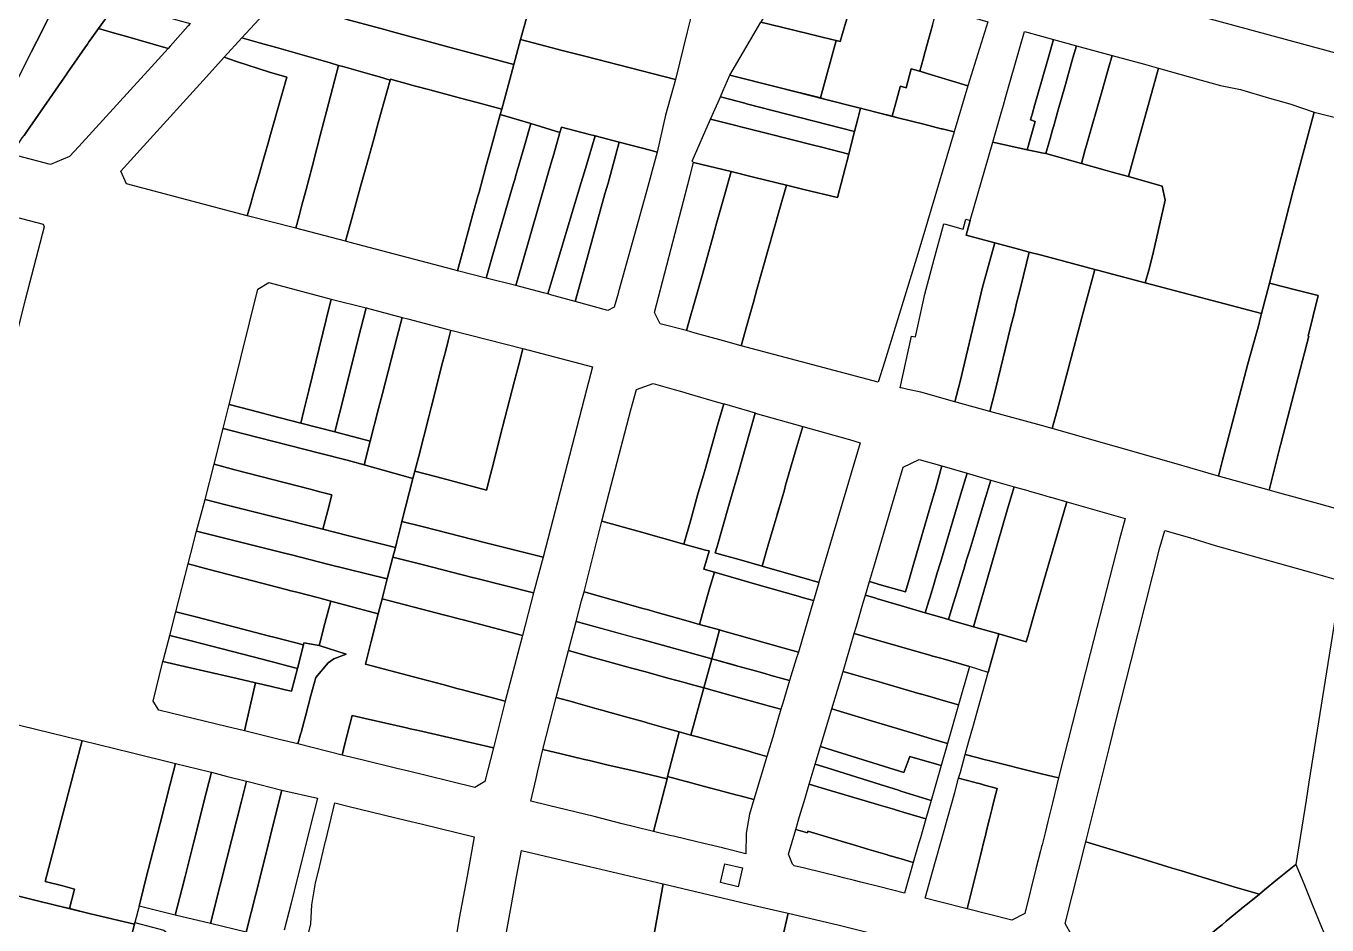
# Model space of a CAD drawing. Header units: metres. Extents: x 3 to 1005126, y 39 to 4383651.
# Drawn here: x 478738.1 to 478953.3, y 4372474.5 to 4372623.2 of the extents above; entities that cross this region are included whole.
import ezdxf

# ---------------------------------------------------------------- set-up
doc = ezdxf.new("R2010")
doc.units = ezdxf.units.M
doc.header["$MEASUREMENT"] = 0
doc.layers.add('TM_Llucmajor', color=7, linetype='Continuous')

msp = doc.modelspace()

# ---------------------------------------------------------------- linework, layer by layer
at = {"layer": 'TM_Llucmajor', "linetype": 'Continuous', "flags": 128}
for points in [[(478822.18, 4372629.14), (478822.47, 4372630.18), (478823, 4372632.14), (478823.85, 4372635.25), (478824.08, 4372636.05), (478832.75, 4372633.68), (478837.41, 4372632.41), (478839.83, 4372631.7), (478849.15, 4372628.96), (478848.52, 4372626.39), (478847.51, 4372622.23), (478845.59, 4372614.33), (478836.15, 4372616.77), (478832.74, 4372617.64), (478830.35, 4372618.26), (478829.01, 4372618.6), (478826.83, 4372619.16), (478824.13, 4372619.86), (478819.94, 4372620.94), (478821.02, 4372624.89), (478821.51, 4372626.68), (478822.18, 4372629.14)], [(478780.97, 4372627.01), (478779.51, 4372627.4), (478780.39, 4372628.36), (478785.13, 4372633.65), (478788.4, 4372632.85), (478793.81, 4372631.53), (478800.38, 4372629.93), (478803.13, 4372629.26), (478810.6, 4372627.43), (478814.51, 4372626.48), (478817.06, 4372625.86), (478821.02, 4372624.89), (478819.94, 4372620.94), (478818.83, 4372616.82), (478811.2, 4372618.87), (478807.9, 4372619.76), (478798.59, 4372622.27), (478797.4, 4372622.59), (478791.04, 4372624.3), (478786.66, 4372625.48), (478782.61, 4372626.57), (478780.97, 4372627.01)], [(478864.94, 4372622.53), (478859.7, 4372623.82), (478859.78, 4372623.94), (478864.17, 4372631.31), (478865.09, 4372632.86), (478866.83, 4372632.38), (478875.4, 4372630.03), (478875.58, 4372629.98), (478873.49, 4372622.89), (478872.81, 4372620.61), (478869.83, 4372621.34), (478868.29, 4372621.71), (478864.94, 4372622.53)], [(478754.18, 4372621.61), (478753.12, 4372621.91), (478750.08, 4372622.78), (478753.15, 4372626.98), (478753.41, 4372626.91), (478758.31, 4372625.54), (478761.15, 4372624.75), (478763.24, 4372624.16), (478765.28, 4372623.58), (478764.96, 4372623.21), (478761.98, 4372619.86), (478761.65, 4372619.48), (478754.18, 4372621.61)], [(478888.91, 4372626.28), (478897.24, 4372623.87), (478893.92, 4372613.3), (478891.93, 4372613.89), (478887.91, 4372615.09), (478885.97, 4372615.69), (478886.53, 4372617.71), (478886.88, 4372618.97), (478887.54, 4372621.35), (478888.09, 4372623.33), (478888.91, 4372626.28)], [(478869.53, 4372611.28), (478862.66, 4372613.02), (478854.58, 4372615.07), (478859.7, 4372623.82), (478864.94, 4372622.53), (478868.29, 4372621.71), (478869.83, 4372621.34), (478872.14, 4372620.78), (478869.53, 4372611.28)], [(478745.29, 4372601.58), (478742.15, 4372600.27), (478735.63, 4372601.96), (478737.2, 4372604.22), (478737.5, 4372604.66), (478737.79, 4372605.07), (478738.24, 4372605.72), (478744.86, 4372615.25), (478744.94, 4372615.37), (478747.85, 4372619.57), (478748.26, 4372620.16), (478748.52, 4372620.55), (478748.71, 4372620.82), (478750.08, 4372622.78), (478753.12, 4372621.91), (478754.18, 4372621.61), (478761.65, 4372619.48), (478758.86, 4372616.43), (478755.32, 4372612.56), (478746.84, 4372603.28), (478745.29, 4372601.58)], [(478903.77, 4372602.7), (478898.06, 4372603.95), (478899.5, 4372608.97), (478899.83, 4372610.11), (478900.24, 4372611.52), (478902.5, 4372619.41), (478903.33, 4372622.28), (478906.13, 4372621.51), (478908.12, 4372620.97), (478907.28, 4372618.03), (478906.13, 4372614.02), (478905.03, 4372610.19), (478904.63, 4372608.78), (478904.3, 4372607.64), (478905.06, 4372607.41), (478903.77, 4372602.7)], [(478772.94, 4372617.33), (478770.9, 4372618.01), (478773.83, 4372621.25), (478776.9, 4372620.37), (478779.56, 4372619.62), (478788.42, 4372617.1), (478789.83, 4372616.68), (478787.83, 4372609.03), (478786.84, 4372605.29), (478786.28, 4372603.15), (478785.43, 4372599.89), (478784.45, 4372596.16), (478783.77, 4372593.57), (478783.31, 4372591.76), (478782.77, 4372589.72), (478774.71, 4372591.8), (478775.31, 4372593.85), (478775.81, 4372595.65), (478776.56, 4372598.23), (478777.4, 4372601.18), (478777.61, 4372601.93), (478778.21, 4372604.05), (478778.55, 4372605.23), (478780.49, 4372612.03), (478781.26, 4372614.71), (478778.38, 4372615.53), (478772.94, 4372617.33)], [(478821.63, 4372607.05), (478816.55, 4372608.52), (478816.81, 4372609.43), (478818.36, 4372615.14), (478818.83, 4372616.82), (478819.94, 4372620.94), (478824.13, 4372619.86), (478826.83, 4372619.16), (478829.01, 4372618.6), (478830.35, 4372618.26), (478832.74, 4372617.64), (478836.15, 4372616.77), (478845.59, 4372614.33), (478843.93, 4372608.41), (478842.54, 4372602.34), (478841.58, 4372602.61), (478836.27, 4372603.96), (478832.27, 4372604.99), (478831.34, 4372605.23), (478826.69, 4372606.43), (478826.44, 4372605.55), (478821.63, 4372607.05)], [(478905.42, 4372602.36), (478903.77, 4372602.7), (478905.06, 4372607.41), (478904.3, 4372607.64), (478904.63, 4372608.78), (478905.03, 4372610.19), (478906.13, 4372614.02), (478907.28, 4372618.03), (478908.12, 4372620.97), (478911.89, 4372619.93), (478911.32, 4372617.91), (478911.05, 4372616.95), (478910.07, 4372613.49), (478908.78, 4372608.95), (478908.14, 4372606.69), (478907.9, 4372605.84), (478907.82, 4372605.57), (478907.43, 4372604.19), (478906.83, 4372602.08), (478906.13, 4372602.22), (478905.42, 4372602.36)], [(478912.71, 4372600.44), (478906.83, 4372602.08), (478907.43, 4372604.19), (478907.82, 4372605.57), (478907.9, 4372605.84), (478908.14, 4372606.69), (478908.78, 4372608.95), (478910.07, 4372613.49), (478911.05, 4372616.95), (478911.32, 4372617.91), (478911.89, 4372619.93), (478917.79, 4372618.32), (478917.2, 4372616.23), (478916.98, 4372615.46), (478916.07, 4372612.28), (478915.7, 4372610.98), (478914.01, 4372605), (478913.69, 4372603.88), (478913.3, 4372602.51), (478912.71, 4372600.44)], [(478774.71, 4372591.8), (478754.72, 4372597.05), (478753.81, 4372599.18), (478757.55, 4372603.3), (478767.97, 4372614.78), (478770.9, 4372618.01), (478772.94, 4372617.33), (478778.38, 4372615.53), (478781.26, 4372614.71), (478780.49, 4372612.03), (478778.55, 4372605.23), (478778.21, 4372604.05), (478777.61, 4372601.93), (478777.4, 4372601.18), (478776.56, 4372598.23), (478775.81, 4372595.65), (478775.31, 4372593.85), (478774.71, 4372591.8)], [(478916.64, 4372599.34), (478912.71, 4372600.44), (478913.3, 4372602.51), (478913.69, 4372603.88), (478914.01, 4372605), (478915.7, 4372610.98), (478916.07, 4372612.28), (478916.98, 4372615.46), (478917.2, 4372616.23), (478917.79, 4372618.32), (478923.16, 4372616.85), (478925.48, 4372616.21), (478924.59, 4372613.01), (478921.62, 4372602.29), (478920.5, 4372598.27), (478917.81, 4372599.01), (478916.64, 4372599.34)], [(478790.96, 4372587.6), (478782.77, 4372589.72), (478783.31, 4372591.76), (478783.77, 4372593.57), (478784.45, 4372596.16), (478785.43, 4372599.89), (478786.28, 4372603.15), (478786.84, 4372605.29), (478787.83, 4372609.03), (478789.83, 4372616.68), (478790.76, 4372616.41), (478795.38, 4372615.1), (478796.58, 4372614.76), (478798.36, 4372614.25), (478796.4, 4372607.16), (478795.65, 4372604.45), (478795.26, 4372603.09), (478794.43, 4372600.1), (478793.58, 4372597.03), (478792, 4372591.34), (478790.96, 4372587.6)], [(478883.71, 4372612.96), (478884.56, 4372616.1), (478885.76, 4372615.75), (478887.91, 4372615.09), (478891.93, 4372613.89), (478893.92, 4372613.3), (478891.65, 4372605.66), (478889.69, 4372606.16), (478889.54, 4372606.19), (478886.63, 4372606.93), (478882.37, 4372608.01), (478881.4, 4372608.26), (478882.19, 4372611.11), (478882.74, 4372613.1), (478882.77, 4372613.21), (478883.71, 4372612.96)], [(478942.53, 4372575.63), (478923.27, 4372580.71), (478923.85, 4372582.82), (478924.54, 4372585.4), (478926.55, 4372594.35), (478926.1, 4372596.7), (478920.5, 4372598.27), (478921.62, 4372602.29), (478924.59, 4372613.01), (478925.48, 4372616.21), (478932.51, 4372614.24), (478935.74, 4372613.33), (478939.05, 4372612.66), (478943.81, 4372611.25), (478947.21, 4372610.31), (478951.24, 4372608.94), (478947.76, 4372596), (478943.86, 4372580.62), (478942.53, 4372575.63)], [(478791.74, 4372587.39), (478790.96, 4372587.6), (478792, 4372591.34), (478793.58, 4372597.03), (478794.43, 4372600.1), (478795.26, 4372603.09), (478795.65, 4372604.45), (478796.4, 4372607.16), (478798.36, 4372614.25), (478798.4, 4372614.39), (478802.54, 4372613.26), (478804.93, 4372612.62), (478810, 4372611.25), (478812.75, 4372610.51), (478816.81, 4372609.43), (478816.55, 4372608.52), (478814.84, 4372602.25), (478814.15, 4372599.72), (478814.08, 4372599.43), (478813.69, 4372598.03), (478813.06, 4372595.72), (478812.88, 4372595.05), (478812.06, 4372592.07), (478810.5, 4372586.32), (478809.51, 4372582.71), (478808.74, 4372582.91), (478791.74, 4372587.39)], [(478857.33, 4372610.33), (478857.04, 4372610.41), (478852.99, 4372611.45), (478853.4, 4372612.41), (478854.58, 4372615.07), (478862.66, 4372613.02), (478870.24, 4372611.1), (478875.66, 4372609.72), (478876.18, 4372609.59), (478875.74, 4372607.82), (478875.19, 4372605.74), (478873.02, 4372606.3), (478861.61, 4372609.23), (478857.33, 4372610.33)], [(478860.58, 4372605.46), (478851.38, 4372607.79), (478852.61, 4372610.59), (478852.99, 4372611.45), (478857.04, 4372610.41), (478857.33, 4372610.33), (478861.61, 4372609.23), (478873.02, 4372606.3), (478875.19, 4372605.74), (478874.81, 4372604.25), (478874.22, 4372601.99), (478869.58, 4372603.18), (478868.63, 4372603.41), (478860.58, 4372605.46)], [(478880.12, 4372567.59), (478879.1, 4372564.29), (478856.42, 4372570.3), (478857.37, 4372573.65), (478858.46, 4372577.5), (478859.04, 4372579.57), (478862.77, 4372592.82), (478863.91, 4372596.86), (478866.79, 4372596.16), (478872.37, 4372594.79), (478874.22, 4372601.99), (478874.81, 4372604.25), (478875.19, 4372605.74), (478875.74, 4372607.82), (478876.18, 4372609.59), (478877, 4372609.39), (478879.13, 4372608.83), (478882.37, 4372608.01), (478886.63, 4372606.93), (478889.54, 4372606.19), (478889.69, 4372606.16), (478891.65, 4372605.66), (478887.24, 4372590.83), (478885.65, 4372585.5), (478880.12, 4372567.59)], [(478814.22, 4372581.47), (478809.51, 4372582.71), (478810.5, 4372586.32), (478812.06, 4372592.07), (478812.88, 4372595.05), (478813.06, 4372595.72), (478813.69, 4372598.03), (478814.08, 4372599.43), (478814.15, 4372599.72), (478814.84, 4372602.25), (478816.55, 4372608.52), (478821.63, 4372607.05), (478820.56, 4372603.36), (478819.1, 4372598.29), (478819.08, 4372598.2), (478818.61, 4372596.6), (478817.94, 4372594.32), (478815.25, 4372585.01), (478814.22, 4372581.47)], [(478819.17, 4372580.26), (478814.22, 4372581.47), (478815.25, 4372585.01), (478817.94, 4372594.32), (478818.61, 4372596.6), (478819.08, 4372598.2), (478819.1, 4372598.29), (478820.56, 4372603.36), (478821.63, 4372607.05), (478826.44, 4372605.55), (478825.41, 4372601.97), (478825, 4372600.54), (478824.29, 4372598.07), (478820.15, 4372583.65), (478819.17, 4372580.26)], [(478848.54, 4372600.62), (478848.33, 4372600.84), (478851.38, 4372607.79), (478860.58, 4372605.46), (478868.63, 4372603.41), (478869.58, 4372603.18), (478874.22, 4372601.99), (478872.37, 4372594.79), (478866.79, 4372596.16), (478863.91, 4372596.86), (478858.71, 4372598.14), (478854.79, 4372599.1), (478848.54, 4372600.62)], [(478823.74, 4372579.05), (478819.17, 4372580.26), (478820.15, 4372583.65), (478824.29, 4372598.07), (478825, 4372600.54), (478825.41, 4372601.97), (478826.44, 4372605.55), (478826.69, 4372606.43), (478831.34, 4372605.23), (478832.27, 4372604.99), (478830.65, 4372599.61), (478829.74, 4372596.57), (478825.42, 4372582.19), (478824.43, 4372578.86), (478823.74, 4372579.05)], [(478825.12, 4372578.68), (478824.43, 4372578.86), (478825.42, 4372582.19), (478829.74, 4372596.57), (478830.65, 4372599.61), (478832.27, 4372604.99), (478836.27, 4372603.96), (478834.4, 4372597.16), (478833.9, 4372595.41), (478829.9, 4372580.95), (478828.97, 4372577.61), (478825.12, 4372578.68)], [(478836.16, 4372579.22), (478836.08, 4372578.93), (478835.44, 4372576.65), (478834.36, 4372576.14), (478828.97, 4372577.61), (478829.9, 4372580.95), (478833.9, 4372595.41), (478834.4, 4372597.16), (478836.27, 4372603.96), (478841.58, 4372602.61), (478842.54, 4372602.34), (478840.65, 4372595.45), (478836.16, 4372579.22)], [(478898.37, 4372587.32), (478893.65, 4372588.61), (478894.34, 4372591.01), (478898.06, 4372603.95), (478903.77, 4372602.7), (478905.42, 4372602.36), (478906.13, 4372602.22), (478906.83, 4372602.08), (478912.71, 4372600.44), (478916.64, 4372599.34), (478917.81, 4372599.01), (478920.5, 4372598.27), (478926.1, 4372596.7), (478926.55, 4372594.35), (478924.54, 4372585.4), (478923.85, 4372582.82), (478923.27, 4372580.71), (478915.38, 4372582.79), (478914.92, 4372582.91), (478906.13, 4372585.25), (478904.07, 4372585.8), (478902.33, 4372586.26), (478898.37, 4372587.32)], [(478847.38, 4372572.8), (478843.03, 4372573.9), (478842.11, 4372575.8), (478842.44, 4372577.08), (478847.93, 4372598.25), (478848.54, 4372600.62), (478854.79, 4372599.1), (478853.74, 4372595.37), (478852.43, 4372590.73), (478851.63, 4372587.89), (478851.08, 4372585.9), (478850.06, 4372582.32), (478848.33, 4372576.14), (478848.16, 4372575.56), (478847.38, 4372572.8)], [(478848.83, 4372572.4), (478847.38, 4372572.8), (478848.16, 4372575.56), (478848.33, 4372576.14), (478850.06, 4372582.32), (478851.08, 4372585.9), (478851.63, 4372587.89), (478852.43, 4372590.73), (478853.74, 4372595.37), (478854.79, 4372599.1), (478858.71, 4372598.14), (478863.91, 4372596.86), (478862.77, 4372592.82), (478859.04, 4372579.57), (478858.46, 4372577.5), (478857.37, 4372573.65), (478856.42, 4372570.3), (478853.52, 4372571.1), (478848.83, 4372572.4)], [(478725.72, 4372573.33), (478722.49, 4372574.11), (478723.69, 4372578.76), (478724.35, 4372581.31), (478727.61, 4372593.86), (478740.93, 4372590.39), (478741.11, 4372589.98), (478738, 4372577.9), (478737.28, 4372575.1), (478736.19, 4372570.84), (478732.46, 4372571.73), (478725.72, 4372573.33)], [(478891.75, 4372561), (478886.17, 4372562.59), (478884.02, 4372563.07), (478882.88, 4372563.31), (478882.73, 4372563.34), (478884.61, 4372571.89), (478885.26, 4372571.75), (478886.81, 4372578.8), (478888.38, 4372584.64), (478889.94, 4372590.46), (478890.25, 4372590.38), (478893.13, 4372589.6), (478893.57, 4372591.22), (478894.34, 4372591.01), (478893.65, 4372588.61), (478898.37, 4372587.32), (478896.37, 4372579.99), (478895.7, 4372577.19), (478892.65, 4372564.35), (478891.75, 4372561)], [(478897.58, 4372559.42), (478891.75, 4372561), (478892.65, 4372564.35), (478895.7, 4372577.19), (478896.37, 4372579.99), (478898.37, 4372587.32), (478902.33, 4372586.26), (478904.07, 4372585.8), (478902.67, 4372580.1), (478902.25, 4372578.39), (478902.05, 4372577.57), (478901.57, 4372575.59), (478901.06, 4372573.55), (478898.43, 4372562.86), (478897.58, 4372559.42)], [(478906.13, 4372557.1), (478897.58, 4372559.42), (478898.43, 4372562.86), (478901.06, 4372573.55), (478901.57, 4372575.59), (478902.05, 4372577.57), (478902.25, 4372578.39), (478902.67, 4372580.1), (478904.07, 4372585.8), (478906.13, 4372585.25), (478914.92, 4372582.91), (478912.96, 4372575.58), (478908.85, 4372560.17), (478907.9, 4372556.62), (478906.13, 4372557.1)], [(478935.39, 4372548.71), (478930.64, 4372550.08), (478928.37, 4372550.73), (478907.9, 4372556.62), (478908.85, 4372560.17), (478912.96, 4372575.58), (478914.92, 4372582.91), (478915.38, 4372582.79), (478923.27, 4372580.71), (478942.53, 4372575.63), (478942.18, 4372574.3), (478942.1, 4372573.99), (478940.26, 4372567.32), (478936.08, 4372551.34), (478935.39, 4372548.71)], [(478775.38, 4372559.63), (478771.72, 4372560.58), (478772.25, 4372562.71), (478776.49, 4372579.65), (478778.29, 4372580.74), (478781.36, 4372579.92), (478788.58, 4372577.98), (478787.76, 4372574.61), (478784.91, 4372562.9), (478784.31, 4372560.44), (478784.1, 4372559.59), (478783.59, 4372557.5), (478779.95, 4372558.44), (478775.38, 4372559.63)], [(478943.76, 4372546.41), (478935.39, 4372548.71), (478936.08, 4372551.34), (478940.26, 4372567.32), (478942.1, 4372573.99), (478942.18, 4372574.3), (478942.53, 4372575.63), (478943.86, 4372580.62), (478948.35, 4372579.5), (478951.86, 4372578.63), (478950.23, 4372571.9), (478950.31, 4372571.88), (478950.34, 4372571.88), (478945.79, 4372554.28), (478945.76, 4372554.18), (478945.71, 4372553.99), (478945.68, 4372553.89), (478943.76, 4372546.41)], [(478789.19, 4372556.04), (478783.59, 4372557.5), (478784.1, 4372559.59), (478784.31, 4372560.44), (478784.91, 4372562.9), (478787.76, 4372574.61), (478788.58, 4372577.98), (478794.4, 4372576.57), (478793.53, 4372573.14), (478791.19, 4372563.93), (478790.58, 4372561.46), (478789.96, 4372559.07), (478789.19, 4372556.04)], [(478796.44, 4372559.93), (478795.04, 4372554.52), (478789.19, 4372556.04), (478789.96, 4372559.07), (478790.58, 4372561.46), (478791.19, 4372563.93), (478793.53, 4372573.14), (478794.4, 4372576.57), (478800.34, 4372574.98), (478799.47, 4372571.61), (478797.08, 4372562.37), (478796.44, 4372559.93)], [(478795.04, 4372554.52), (478796.44, 4372559.93), (478797.08, 4372562.37), (478799.47, 4372571.61), (478800.34, 4372574.98), (478801.29, 4372574.73), (478807.74, 4372573.05), (478808.42, 4372572.87), (478807.96, 4372571.08), (478807.56, 4372569.53), (478807.04, 4372567.5), (478805.2, 4372560.32), (478804.74, 4372558.51), (478803.08, 4372552.03), (478802.45, 4372549.57), (478802.13, 4372548.34), (478794.06, 4372550.61), (478795.04, 4372554.52)], [(478806.1, 4372548.59), (478802.45, 4372549.57), (478803.08, 4372552.03), (478804.74, 4372558.51), (478805.2, 4372560.32), (478807.04, 4372567.5), (478807.56, 4372569.53), (478807.96, 4372571.08), (478808.42, 4372572.87), (478820.29, 4372569.82), (478819.84, 4372568.04), (478819.3, 4372565.94), (478818.92, 4372564.46), (478817.34, 4372558.31), (478816.58, 4372555.35), (478815.49, 4372551.08), (478814.95, 4372549), (478814.28, 4372546.39), (478806.1, 4372548.59)], [(478803.87, 4372540.33), (478803.67, 4372540.37), (478800.31, 4372541.23), (478802.13, 4372548.34), (478802.45, 4372549.57), (478806.1, 4372548.59), (478814.28, 4372546.39), (478814.95, 4372549), (478815.49, 4372551.08), (478816.58, 4372555.35), (478817.34, 4372558.31), (478818.92, 4372564.46), (478819.3, 4372565.94), (478819.84, 4372568.04), (478820.29, 4372569.82), (478831.81, 4372566.82), (478830.82, 4372563), (478823.65, 4372535.29), (478819.69, 4372536.29), (478819.03, 4372536.46), (478813.97, 4372537.75), (478803.87, 4372540.33)], [(478848.08, 4372541.5), (478846.92, 4372537.47), (478839.58, 4372539.54), (478833.35, 4372541.29), (478834.58, 4372545.97), (478835.25, 4372548.52), (478838.2, 4372559.7), (478839.13, 4372563.06), (478841.86, 4372564.07), (478845.35, 4372563.07), (478846.56, 4372562.71), (478847.81, 4372562.34), (478852.54, 4372560.98), (478853.55, 4372560.7), (478852.59, 4372557.33), (478850.45, 4372549.84), (478850.28, 4372549.26), (478849.23, 4372545.56), (478848.65, 4372543.53), (478848.08, 4372541.5)], [(478794.06, 4372550.61), (478791.24, 4372551.36), (478786.65, 4372552.53), (478774.15, 4372555.72), (478770.72, 4372556.6), (478771.72, 4372560.58), (478775.38, 4372559.63), (478779.95, 4372558.44), (478783.59, 4372557.5), (478789.19, 4372556.04), (478795.04, 4372554.52), (478794.06, 4372550.61)], [(478851.99, 4372532.81), (478850.25, 4372533.31), (478851.11, 4372536.3), (478851.12, 4372536.34), (478850.52, 4372536.5), (478846.92, 4372537.47), (478848.08, 4372541.5), (478848.65, 4372543.53), (478849.23, 4372545.56), (478850.28, 4372549.26), (478850.45, 4372549.84), (478852.59, 4372557.33), (478853.55, 4372560.7), (478853.66, 4372560.67), (478854.59, 4372560.39), (478858.77, 4372559.21), (478858.75, 4372559.13), (478857.8, 4372555.83), (478855.97, 4372549.4), (478855.69, 4372548.42), (478855.17, 4372546.59), (478854.45, 4372544.09), (478853.29, 4372540.03), (478852.45, 4372537.09), (478852.15, 4372536.04), (478852.84, 4372535.84), (478854.08, 4372535.49), (478856.1, 4372534.91), (478859.9, 4372533.83), (478867.39, 4372531.69), (478867.64, 4372531.62), (478868.34, 4372531.42), (478868.8, 4372531.29), (478869.27, 4372531.15), (478868.41, 4372528.12), (478868.39, 4372528.13), (478866.5, 4372528.67), (478865.84, 4372528.86), (478859.02, 4372530.8), (478851.99, 4372532.81)], [(478854.08, 4372535.49), (478852.84, 4372535.84), (478852.15, 4372536.04), (478852.45, 4372537.09), (478853.29, 4372540.03), (478854.45, 4372544.09), (478855.17, 4372546.59), (478855.69, 4372548.42), (478855.97, 4372549.4), (478857.8, 4372555.83), (478858.75, 4372559.13), (478866.61, 4372556.93), (478865.65, 4372553.62), (478864.34, 4372549.11), (478863.79, 4372547.21), (478863.58, 4372546.48), (478862.75, 4372543.64), (478862.37, 4372542.34), (478861.73, 4372540.14), (478860.86, 4372537.14), (478860.7, 4372536.61), (478859.9, 4372533.83), (478856.1, 4372534.91), (478854.08, 4372535.49)], [(478772.65, 4372549.79), (478769.24, 4372550.68), (478770.72, 4372556.6), (478774.15, 4372555.72), (478786.65, 4372552.53), (478791.24, 4372551.36), (478794.06, 4372550.61), (478802.13, 4372548.34), (478800.31, 4372541.23), (478800.24, 4372540.94), (478799.45, 4372537.86), (478799.22, 4372536.91), (478791.31, 4372538.9), (478789.37, 4372539.39), (478787.24, 4372539.93), (478788.02, 4372543.02), (478788.69, 4372545.64), (478786.74, 4372546.14), (478785.12, 4372546.55), (478772.65, 4372549.79)], [(478868.8, 4372531.29), (478868.34, 4372531.42), (478867.64, 4372531.62), (478867.39, 4372531.69), (478859.9, 4372533.83), (478860.7, 4372536.61), (478860.86, 4372537.14), (478861.73, 4372540.14), (478862.37, 4372542.34), (478862.4, 4372542.45), (478862.75, 4372543.64), (478863.58, 4372546.48), (478863.79, 4372547.21), (478864.34, 4372549.11), (478865.65, 4372553.62), (478866.61, 4372556.93), (478874.13, 4372554.82), (478874.36, 4372554.76), (478876.13, 4372554.25), (478869.29, 4372531.18), (478869.27, 4372531.15), (478868.8, 4372531.29)], [(478771.16, 4372544), (478767.74, 4372544.87), (478769.24, 4372550.68), (478772.65, 4372549.79), (478785.12, 4372546.55), (478786.74, 4372546.14), (478788.69, 4372545.64), (478788.02, 4372543.02), (478787.24, 4372539.93), (478785.25, 4372540.43), (478784.37, 4372540.65), (478782.18, 4372541.22), (478771.16, 4372544)], [(478879.66, 4372530.71), (478877.66, 4372531.29), (478878.48, 4372534.07), (478883.23, 4372550.2), (478885.85, 4372551.49), (478889.63, 4372550.4), (478888.68, 4372546.97), (478887.64, 4372543.42), (478886.38, 4372539.07), (478885.38, 4372535.64), (478884.88, 4372533.92), (478884.21, 4372531.62), (478883.61, 4372529.57), (478879.66, 4372530.71)], [(478878.7, 4372528.54), (478877, 4372529.04), (478877.66, 4372531.29), (478879.66, 4372530.71), (478883.61, 4372529.57), (478884.21, 4372531.62), (478884.88, 4372533.92), (478885.38, 4372535.64), (478886.38, 4372539.07), (478887.64, 4372543.42), (478888.68, 4372546.97), (478889.63, 4372550.4), (478893.8, 4372549.2), (478892.77, 4372545.77), (478889.38, 4372534.45), (478888.87, 4372532.75), (478888.29, 4372530.81), (478887.68, 4372528.74), (478887.48, 4372528.11), (478886.89, 4372526.12), (478882.97, 4372527.27), (478879, 4372528.45), (478878.7, 4372528.54)], [(478889.61, 4372525.33), (478886.89, 4372526.12), (478887.48, 4372528.11), (478887.68, 4372528.74), (478888.29, 4372530.81), (478888.87, 4372532.75), (478889.38, 4372534.45), (478892.77, 4372545.77), (478893.8, 4372549.2), (478897.74, 4372548.07), (478896.69, 4372544.61), (478895.58, 4372540.95), (478894.25, 4372536.55), (478893.73, 4372534.86), (478893.25, 4372533.29), (478892.78, 4372531.72), (478892.43, 4372530.57), (478892.32, 4372530.22), (478891.63, 4372527.93), (478891.52, 4372527.58), (478890.74, 4372524.99), (478889.61, 4372525.33)], [(478891.24, 4372524.84), (478890.74, 4372524.99), (478891.52, 4372527.58), (478891.63, 4372527.93), (478892.32, 4372530.22), (478892.43, 4372530.57), (478892.78, 4372531.72), (478893.25, 4372533.29), (478893.73, 4372534.86), (478894.25, 4372536.55), (478895.58, 4372540.95), (478896.69, 4372544.61), (478897.74, 4372548.07), (478901.57, 4372546.97), (478900.57, 4372543.5), (478897.03, 4372531.26), (478895.65, 4372526.48), (478894.87, 4372523.79), (478891.24, 4372524.84)], [(478899.07, 4372522.62), (478894.87, 4372523.79), (478895.65, 4372526.48), (478897.03, 4372531.26), (478900.57, 4372543.5), (478901.57, 4372546.97), (478903.88, 4372546.32), (478904.13, 4372546.25), (478906.13, 4372545.67), (478907.54, 4372545.26), (478907.66, 4372545.23), (478910.31, 4372544.48), (478909.31, 4372541.03), (478906.57, 4372531.61), (478906.13, 4372530.08), (478905.74, 4372528.73), (478905.25, 4372527.04), (478905.03, 4372526.27), (478903.95, 4372522.57), (478903.9, 4372522.38), (478903.58, 4372521.29), (478899.07, 4372522.62)], [(478769.83, 4372538.74), (478766.34, 4372539.61), (478767.41, 4372543.65), (478767.74, 4372544.87), (478771.16, 4372544), (478782.18, 4372541.22), (478784.37, 4372540.65), (478785.25, 4372540.43), (478787.24, 4372539.93), (478789.37, 4372539.39), (478791.31, 4372538.9), (478799.22, 4372536.91), (478798.79, 4372535.33), (478797.87, 4372531.72), (478788, 4372534.18), (478782.01, 4372535.69), (478780.85, 4372535.97), (478769.83, 4372538.74)], [(478895.42, 4372502.17), (478893.5, 4372502.65), (478894.12, 4372504.86), (478894.76, 4372507.15), (478897.3, 4372516.25), (478897.91, 4372518.43), (478897.97, 4372518.63), (478898.23, 4372519.59), (478899.07, 4372522.62), (478903.58, 4372521.29), (478903.9, 4372522.38), (478903.95, 4372522.57), (478905.03, 4372526.27), (478905.25, 4372527.04), (478905.74, 4372528.73), (478906.13, 4372530.08), (478906.57, 4372531.61), (478909.31, 4372541.03), (478910.31, 4372544.48), (478919.95, 4372541.73), (478919.03, 4372538.3), (478914.17, 4372519.39), (478908.94, 4372498.8), (478906.13, 4372499.5), (478905.25, 4372499.72), (478897.81, 4372501.57), (478896.41, 4372501.92), (478895.42, 4372502.17)], [(478803.86, 4372534.04), (478798.79, 4372535.33), (478799.22, 4372536.91), (478799.45, 4372537.86), (478800.24, 4372540.94), (478800.31, 4372541.23), (478803.67, 4372540.37), (478803.87, 4372540.33), (478813.97, 4372537.75), (478819.03, 4372536.46), (478819.69, 4372536.29), (478823.65, 4372535.29), (478822.09, 4372529.41), (478812.49, 4372531.85), (478812.21, 4372531.92), (478810.03, 4372532.46), (478803.86, 4372534.04)], [(478851.99, 4372532.81), (478851.27, 4372530.31), (478850.22, 4372526.58), (478849.56, 4372524.2), (478847.25, 4372524.85), (478842.13, 4372526.29), (478841.12, 4372526.58), (478840.14, 4372526.85), (478830.43, 4372529.58), (478833.35, 4372541.29), (478839.58, 4372539.54), (478846.92, 4372537.47), (478850.52, 4372536.5), (478851.12, 4372536.34), (478851.11, 4372536.3), (478850.25, 4372533.31), (478851.99, 4372532.81)], [(478768.44, 4372533.3), (478764.93, 4372534.22), (478765.38, 4372535.92), (478766.34, 4372539.61), (478769.83, 4372538.74), (478780.85, 4372535.97), (478782.01, 4372535.69), (478788, 4372534.18), (478797.87, 4372531.72), (478797.03, 4372528.44), (478796.4, 4372525.97), (478788.53, 4372528.03), (478786.53, 4372528.58), (478782.9, 4372529.51), (478781.69, 4372529.83), (478781.4, 4372529.92), (478779.45, 4372530.43), (478777.12, 4372531.04), (478768.44, 4372533.3)], [(478922.05, 4372485.61), (478913.45, 4372488.22), (478917.3, 4372503.66), (478918.53, 4372508.61), (478919.18, 4372511.22), (478920.93, 4372518.16), (478925.67, 4372536.94), (478926.53, 4372539.75), (478930.59, 4372538.55), (478934.82, 4372537.26), (478950.98, 4372532.71), (478952.96, 4372532.16), (478955.65, 4372531.39), (478955.06, 4372527.68), (478950.35, 4372498.1), (478949.88, 4372495.13), (478948.19, 4372484.5), (478945.17, 4372482.03), (478943, 4372480.26), (478942.18, 4372479.59), (478938.5, 4372480.62), (478929.29, 4372483.41), (478927.72, 4372483.89), (478922.05, 4372485.61)], [(478766.41, 4372525.37), (478762.91, 4372526.27), (478764.93, 4372534.22), (478768.44, 4372533.3), (478777.12, 4372531.04), (478779.45, 4372530.43), (478781.4, 4372529.92), (478781.69, 4372529.83), (478782.9, 4372529.51), (478786.53, 4372528.58), (478788.53, 4372528.03), (478787.56, 4372524.36), (478787.33, 4372523.49), (478786.81, 4372521.49), (478786.59, 4372520.69), (478784.09, 4372521.14), (478784.01, 4372520.83), (478779.34, 4372522.03), (478778.19, 4372522.33), (478766.41, 4372525.37)], [(478802.11, 4372527.11), (478797.03, 4372528.44), (478797.87, 4372531.72), (478798.79, 4372535.33), (478803.86, 4372534.04), (478810.03, 4372532.46), (478812.21, 4372531.92), (478812.49, 4372531.85), (478822.09, 4372529.41), (478820.24, 4372522.38), (478812.51, 4372524.39), (478810.44, 4372524.93), (478809.93, 4372525.05), (478808.26, 4372525.5), (478807.43, 4372525.71), (478802.11, 4372527.11)], [(478868.39, 4372528.13), (478865.9, 4372519.61), (478863.34, 4372520.33), (478855.71, 4372522.48), (478853.35, 4372523.14), (478852.85, 4372523.28), (478850.56, 4372523.92), (478849.56, 4372524.2), (478850.22, 4372526.58), (478851.27, 4372530.31), (478851.99, 4372532.81), (478859.02, 4372530.8), (478865.84, 4372528.86), (478866.5, 4372528.67), (478868.39, 4372528.13)], [(478840.14, 4372526.85), (478841.12, 4372526.58), (478842.13, 4372526.29), (478847.25, 4372524.85), (478849.56, 4372524.2), (478850.56, 4372523.92), (478852.85, 4372523.28), (478851.58, 4372518.5), (478840.84, 4372521.46), (478839.83, 4372521.73), (478838.89, 4372521.99), (478829.13, 4372524.67), (478830.03, 4372528.07), (478830.43, 4372529.58), (478840.14, 4372526.85)], [(478794.26, 4372517.64), (478803.28, 4372515.25), (478807.08, 4372514.24), (478809.63, 4372513.56), (478810.08, 4372513.43), (478817.41, 4372511.49), (478815.43, 4372503.79), (478805.22, 4372506.12), (478803.06, 4372506.62), (478801.69, 4372506.94), (478801.08, 4372507.07), (478794.22, 4372508.64), (478792.08, 4372509.11), (478790.87, 4372504.41), (478790.4, 4372502.58), (478783.1, 4372504.41), (478783.59, 4372506.22), (478783.62, 4372506.33), (478784.34, 4372509), (478785.26, 4372512.42), (478786.08, 4372515.42), (478788.11, 4372517.86), (478789.02, 4372518.48), (478791.09, 4372519.25), (478786.59, 4372520.69), (478786.81, 4372521.49), (478787.33, 4372523.49), (478787.56, 4372524.36), (478788.53, 4372528.03), (478796.4, 4372525.97), (478795.22, 4372521.39), (478794.26, 4372517.64)], [(478796.4, 4372525.97), (478797.03, 4372528.44), (478802.11, 4372527.11), (478807.43, 4372525.71), (478808.26, 4372525.5), (478809.93, 4372525.05), (478810.44, 4372524.93), (478812.51, 4372524.39), (478820.24, 4372522.38), (478817.41, 4372511.49), (478810.08, 4372513.43), (478809.63, 4372513.56), (478807.08, 4372514.24), (478803.28, 4372515.25), (478794.26, 4372517.64), (478795.22, 4372521.39), (478796.4, 4372525.97)], [(478876.86, 4372522.2), (478875.14, 4372522.69), (478875.49, 4372523.89), (478876.69, 4372527.99), (478877, 4372529.04), (478878.7, 4372528.54), (478879, 4372528.45), (478882.97, 4372527.27), (478886.89, 4372526.12), (478889.61, 4372525.33), (478890.74, 4372524.99), (478891.24, 4372524.84), (478894.87, 4372523.79), (478899.07, 4372522.62), (478898.23, 4372519.59), (478897.97, 4372518.63), (478897.91, 4372518.43), (478897.3, 4372516.25), (478894.19, 4372517.22), (478889.82, 4372518.48), (478889.44, 4372518.59), (478887.9, 4372519.02), (478887.81, 4372519.05), (478876.86, 4372522.2)], [(478765.42, 4372521.45), (478761.91, 4372522.34), (478762.91, 4372526.27), (478766.41, 4372525.37), (478778.19, 4372522.33), (478779.34, 4372522.03), (478784.01, 4372520.83), (478783.02, 4372516.92), (478781.56, 4372517.29), (478779.5, 4372517.82), (478777.18, 4372518.42), (478765.42, 4372521.45)], [(478851.58, 4372518.5), (478850.7, 4372515.28), (478850.27, 4372513.69), (478847.99, 4372514.31), (478847.05, 4372514.57), (478844.52, 4372515.25), (478840.44, 4372516.38), (478838.53, 4372516.91), (478831.09, 4372518.95), (478827.85, 4372519.85), (478829.13, 4372524.67), (478839.83, 4372521.73), (478851.58, 4372518.5)], [(478855.71, 4372522.48), (478863.34, 4372520.33), (478865.9, 4372519.61), (478865.55, 4372518.51), (478864.42, 4372514.89), (478862.58, 4372515.42), (478861.78, 4372515.64), (478859.96, 4372516.16), (478858.36, 4372516.61), (478855.9, 4372517.29), (478854.99, 4372517.55), (478851.58, 4372518.5), (478852.85, 4372523.28), (478853.35, 4372523.14), (478855.71, 4372522.48)], [(478875.04, 4372515.91), (478873.3, 4372516.42), (478875.14, 4372522.69), (478876.86, 4372522.2), (478887.81, 4372519.05), (478887.9, 4372519.02), (478889.44, 4372518.59), (478889.82, 4372518.48), (478894.19, 4372517.22), (478892.37, 4372510.88), (478889.85, 4372511.61), (478888.21, 4372512.09), (478886.09, 4372512.71), (478885.99, 4372512.73), (478879.8, 4372514.54), (478879.66, 4372514.58), (478875.04, 4372515.91)], [(478764.34, 4372517.21), (478760.76, 4372518.04), (478760.85, 4372518.39), (478761.91, 4372522.34), (478765.42, 4372521.45), (478777.18, 4372518.42), (478779.5, 4372517.82), (478781.56, 4372517.29), (478783.02, 4372516.92), (478782.06, 4372513.14), (478781, 4372513.39), (478780.56, 4372513.49), (478778.51, 4372513.96), (478776.06, 4372514.53), (478773.06, 4372515.22), (478764.34, 4372517.21)], [(478779.99, 4372505.15), (478774.24, 4372506.58), (478774.69, 4372508.51), (478775.29, 4372511.15), (478776.06, 4372514.53), (478778.51, 4372513.96), (478780.56, 4372513.49), (478781, 4372513.39), (478782.06, 4372513.14), (478783.02, 4372516.92), (478784.01, 4372520.83), (478784.09, 4372521.14), (478786.59, 4372520.69), (478791.09, 4372519.25), (478789.02, 4372518.48), (478788.11, 4372517.86), (478786.08, 4372515.42), (478785.26, 4372512.42), (478784.34, 4372509), (478783.62, 4372506.33), (478783.59, 4372506.22), (478783.1, 4372504.41), (478779.99, 4372505.15)], [(478828.77, 4372511.31), (478825.84, 4372512.12), (478827.85, 4372519.85), (478831.09, 4372518.95), (478838.53, 4372516.91), (478840.44, 4372516.38), (478844.52, 4372515.25), (478847.05, 4372514.57), (478847.99, 4372514.31), (478850.27, 4372513.69), (478848.12, 4372505.88), (478846.16, 4372506.42), (478844.35, 4372506.94), (478840.87, 4372507.91), (478840.37, 4372508.05), (478837.13, 4372508.96), (478833.38, 4372510.02), (478832.57, 4372510.25), (478829.08, 4372511.23), (478828.77, 4372511.31)], [(478856.94, 4372511.85), (478850.27, 4372513.69), (478850.7, 4372515.28), (478851.58, 4372518.5), (478855.9, 4372517.29), (478858.36, 4372516.61), (478859.96, 4372516.16), (478861.78, 4372515.64), (478862.58, 4372515.42), (478864.42, 4372514.89), (478863.3, 4372511.15), (478863.01, 4372510.17), (478861.12, 4372510.69), (478860.36, 4372510.89), (478856.94, 4372511.85)], [(478762.36, 4372509.46), (478760.11, 4372510.02), (478759.13, 4372511.5), (478760.76, 4372518.04), (478764.34, 4372517.21), (478773.06, 4372515.22), (478776.06, 4372514.53), (478775.29, 4372511.15), (478774.69, 4372508.51), (478774.24, 4372506.58), (478771.24, 4372507.3), (478762.36, 4372509.46)], [(478873.4, 4372509.63), (478871.45, 4372510.21), (478873.3, 4372516.42), (478875.04, 4372515.91), (478879.66, 4372514.58), (478879.8, 4372514.54), (478885.99, 4372512.73), (478886.09, 4372512.71), (478888.21, 4372512.09), (478889.85, 4372511.61), (478892.37, 4372510.88), (478890.54, 4372504.5), (478887.93, 4372505.28), (478885.37, 4372506.05), (478880.74, 4372507.42), (478878.17, 4372508.21), (478873.4, 4372509.63)], [(478826.66, 4372502.76), (478823.61, 4372503.48), (478824.73, 4372507.79), (478825.84, 4372512.12), (478828.77, 4372511.31), (478829.08, 4372511.23), (478832.57, 4372510.25), (478833.38, 4372510.02), (478837.13, 4372508.96), (478840.37, 4372508.05), (478840.87, 4372507.91), (478844.35, 4372506.94), (478846.16, 4372506.42), (478844.25, 4372499.01), (478844.16, 4372498.65), (478838.89, 4372499.89), (478834.22, 4372500.98), (478831.34, 4372501.66), (478830.5, 4372501.86), (478826.66, 4372502.76)], [(478857.68, 4372503.2), (478849.18, 4372505.59), (478848.12, 4372505.88), (478850.27, 4372513.69), (478856.94, 4372511.85), (478860.36, 4372510.89), (478861.12, 4372510.69), (478863.01, 4372510.17), (478861.88, 4372506.34), (478861.81, 4372506.1), (478860.69, 4372502.36), (478858.37, 4372503.01), (478857.68, 4372503.2)], [(478871.51, 4372503.38), (478869.53, 4372504), (478871.45, 4372510.21), (478873.4, 4372509.63), (478878.17, 4372508.21), (478880.74, 4372507.42), (478885.37, 4372506.05), (478887.93, 4372505.28), (478890.54, 4372504.5), (478889.5, 4372500.87), (478884.31, 4372502.36), (478883.34, 4372499.68), (478871.51, 4372503.38)], [(478744.2, 4372480.93), (478746.14, 4372480.42), (478745.29, 4372477.18), (478743.35, 4372477.65), (478742.04, 4372477.97), (478740.43, 4372478.36), (478736.91, 4372479.21), (478730.21, 4372480.84), (478724.79, 4372482.15), (478724.5, 4372482.22), (478721.88, 4372482.86), (478722.75, 4372486.25), (478723.68, 4372489.88), (478725.24, 4372495.95), (478725.99, 4372498.87), (478727.88, 4372506.21), (478728.12, 4372507.14), (478731.16, 4372508.96), (478734.58, 4372508.12), (478747.4, 4372504.98), (478741.3, 4372481.69), (478744.2, 4372480.93)], [(478799.44, 4372500.37), (478793.65, 4372501.79), (478791.08, 4372502.41), (478790.4, 4372502.58), (478790.87, 4372504.41), (478792.08, 4372509.11), (478794.22, 4372508.64), (478801.08, 4372507.07), (478801.69, 4372506.94), (478803.06, 4372506.62), (478805.22, 4372506.12), (478815.43, 4372503.79), (478814.02, 4372498.23), (478812.38, 4372497.2), (478804.31, 4372499.19), (478801.41, 4372499.9), (478799.44, 4372500.37)], [(478847.57, 4372498.15), (478847.13, 4372498.27), (478844.25, 4372499.01), (478846.16, 4372506.42), (478848.12, 4372505.88), (478849.18, 4372505.59), (478857.68, 4372503.2), (478858.37, 4372503.01), (478860.69, 4372502.36), (478858.76, 4372495.94), (478858.54, 4372495.21), (478856.26, 4372495.82), (478855.57, 4372496.01), (478852.69, 4372496.78), (478851.19, 4372497.18), (478849.76, 4372497.57), (478847.57, 4372498.15)], [(478755.53, 4372502.98), (478762.83, 4372501.19), (478761.95, 4372497.74), (478760.29, 4372491.26), (478759.86, 4372489.54), (478759.1, 4372486.56), (478757.96, 4372482.1), (478757.04, 4372478.49), (478756.81, 4372477.57), (478756.13, 4372474.9), (478756.06, 4372474.58), (478748.77, 4372476.34), (478745.29, 4372477.18), (478746.14, 4372480.42), (478744.2, 4372480.93), (478741.3, 4372481.69), (478747.4, 4372504.98), (478755.53, 4372502.98)], [(478824.56, 4372494.25), (478821.61, 4372494.96), (478822.49, 4372498.72), (478822.78, 4372499.95), (478823.61, 4372503.48), (478826.66, 4372502.76), (478830.5, 4372501.86), (478831.34, 4372501.66), (478834.22, 4372500.98), (478838.89, 4372499.89), (478844.16, 4372498.65), (478841.93, 4372489.95), (478838.78, 4372490.7), (478836.76, 4372491.23), (478832.11, 4372492.42), (478824.56, 4372494.25)], [(478870.63, 4372500.45), (478868.66, 4372501.07), (478869.53, 4372504), (478871.51, 4372503.38), (478883.34, 4372499.68), (478884.31, 4372502.36), (478889.5, 4372500.87), (478887.84, 4372495.06), (478882.84, 4372496.63), (478882.43, 4372496.76), (478879.42, 4372497.7), (478870.63, 4372500.45)], [(478762.81, 4372476.11), (478756.81, 4372477.57), (478757.04, 4372478.49), (478757.96, 4372482.1), (478759.1, 4372486.56), (478759.86, 4372489.54), (478760.29, 4372491.26), (478761.95, 4372497.74), (478762.83, 4372501.19), (478768.28, 4372499.86), (478768.81, 4372499.73), (478767.94, 4372496.33), (478765.83, 4372488.02), (478765.56, 4372486.9), (478764.43, 4372482.49), (478763.95, 4372480.58), (478762.81, 4372476.11)], [(478894.91, 4372498.09), (478892.41, 4372498.75), (478892.69, 4372499.76), (478893.5, 4372502.65), (478895.42, 4372502.17), (478896.41, 4372501.92), (478897.81, 4372501.57), (478905.25, 4372499.72), (478906.13, 4372499.5), (478908.94, 4372498.8), (478907.92, 4372494.65), (478907.17, 4372491.59), (478906.7, 4372489.69), (478906.2, 4372487.71), (478906.13, 4372487.44), (478906.07, 4372487.2), (478905.95, 4372486.74), (478905.2, 4372483.74), (478903.34, 4372476.39), (478901.19, 4372475.24), (478893.81, 4372477.13), (478896.01, 4372485.99), (478896.64, 4372488.52), (478896.77, 4372489.04), (478897.14, 4372490.54), (478897.51, 4372492.02), (478897.94, 4372493.78), (478898.23, 4372494.93), (478898.76, 4372497.07), (478896.7, 4372497.61), (478896, 4372497.8), (478895.3, 4372497.99), (478894.91, 4372498.09)], [(478768.63, 4372474.7), (478762.81, 4372476.11), (478763.95, 4372480.58), (478764.43, 4372482.49), (478765.56, 4372486.9), (478765.83, 4372488.02), (478767.94, 4372496.33), (478768.81, 4372499.73), (478771.25, 4372499.11), (478774.59, 4372498.27), (478773.75, 4372494.94), (478771.34, 4372485.42), (478770.24, 4372481.03), (478768.63, 4372474.7)], [(478845.26, 4372489.15), (478844.62, 4372489.3), (478841.93, 4372489.95), (478844.16, 4372498.65), (478844.25, 4372499.01), (478847.13, 4372498.27), (478847.57, 4372498.15), (478849.76, 4372497.57), (478851.19, 4372497.18), (478852.69, 4372496.78), (478855.57, 4372496.01), (478856.26, 4372495.82), (478858.54, 4372495.21), (478857.83, 4372492.81), (478857.28, 4372489.65), (478857.21, 4372486.23), (478853.71, 4372487.13), (478853.32, 4372487.22), (478850.23, 4372487.96), (478848.9, 4372488.28), (478847.27, 4372488.67), (478845.26, 4372489.15)], [(478869.64, 4372497.18), (478867.68, 4372497.75), (478868.66, 4372501.07), (478870.63, 4372500.45), (478879.42, 4372497.7), (478882.43, 4372496.76), (478882.84, 4372496.63), (478887.84, 4372495.06), (478886.97, 4372492.05), (478883.79, 4372492.99), (478881.96, 4372493.53), (478881.87, 4372493.56), (478879.15, 4372494.36), (478878.44, 4372494.57), (478869.64, 4372497.18)], [(478774.54, 4372473.27), (478768.63, 4372474.7), (478770.24, 4372481.03), (478771.34, 4372485.42), (478773.75, 4372494.94), (478774.59, 4372498.27), (478774.87, 4372498.2), (478780.45, 4372496.79), (478779.63, 4372493.54), (478777.22, 4372483.94), (478776.12, 4372479.56), (478774.54, 4372473.27)], [(478867.38, 4372489.71), (478865.46, 4372490.28), (478866.09, 4372492.4), (478867.01, 4372495.47), (478867.68, 4372497.75), (478869.64, 4372497.18), (478878.44, 4372494.57), (478879.15, 4372494.36), (478881.87, 4372493.56), (478881.96, 4372493.53), (478883.79, 4372492.99), (478886.97, 4372492.05), (478886.07, 4372488.89), (478885.84, 4372488.08), (478884.89, 4372484.79), (478882.89, 4372485.39), (478880.71, 4372486.03), (478880.62, 4372486.06), (478877.53, 4372486.97), (478877, 4372487.13), (478876.81, 4372487.19), (478874.69, 4372487.82), (478874.05, 4372488.01), (478867.46, 4372489.97), (478867.38, 4372489.71)], [(478889, 4372478.36), (478886.86, 4372478.91), (478888.08, 4372483.27), (478889.99, 4372490.1), (478890.55, 4372492.1), (478891.75, 4372496.38), (478892.41, 4372498.75), (478894.91, 4372498.09), (478895.3, 4372497.99), (478896, 4372497.8), (478896.7, 4372497.61), (478898.76, 4372497.07), (478898.23, 4372494.93), (478897.94, 4372493.78), (478897.51, 4372492.02), (478897.14, 4372490.54), (478896.77, 4372489.04), (478896.64, 4372488.52), (478896.01, 4372485.99), (478893.81, 4372477.13), (478889, 4372478.36)], [(478866.91, 4372483.88), (478865.18, 4372484.27), (478864.9, 4372484.54), (478864.28, 4372486.16), (478865.46, 4372490.28), (478867.38, 4372489.71), (478867.46, 4372489.97), (478874.05, 4372488.01), (478874.69, 4372487.82), (478876.81, 4372487.19), (478877, 4372487.13), (478877.53, 4372486.97), (478880.62, 4372486.06), (478880.71, 4372486.03), (478882.89, 4372485.39), (478884.89, 4372484.79), (478883.45, 4372479.76), (478879.35, 4372480.78), (478876.22, 4372481.56), (478875.2, 4372481.81), (478873.35, 4372482.28), (478872.51, 4372482.49), (478866.91, 4372483.88)], [(478922.05, 4372485.61), (478927.72, 4372483.89), (478929.29, 4372483.41), (478938.5, 4372480.62), (478942.18, 4372479.59), (478939.91, 4372477.73), (478939.78, 4372477.63), (478936.68, 4372475.09), (478935.98, 4372474.52), (478935.36, 4372474.01), (478933.41, 4372472.42), (478932.92, 4372472.02), (478932.24, 4372471.46), (478931.01, 4372467.67), (478928.55, 4372468.32), (478918.37, 4372471.02), (478911.07, 4372472.84), (478910.02, 4372474.71), (478913.45, 4372488.22), (478922.05, 4372485.61)], [(478840.11, 4372462.34), (478840.44, 4372462.27), (478839.68, 4372458.47), (478839.4, 4372458.53), (478835.21, 4372459.46), (478831.08, 4372460.38), (478829.76, 4372460.67), (478818.9, 4372462.66), (478815.81, 4372463.23), (478815.92, 4372463.83), (478816.27, 4372465.76), (478816.65, 4372467.85), (478817.52, 4372472.69), (478818.39, 4372477.54), (478819.27, 4372482.42), (478820.06, 4372486.77), (478823.12, 4372486.05), (478831.36, 4372484.12), (478843.53, 4372481.26), (478841.43, 4372469.58), (478840.99, 4372467.06), (478840.19, 4372462.76), (478840.11, 4372462.34)], [(478856.67, 4372483.91), (478855.94, 4372480.8), (478853.02, 4372481.49), (478853.75, 4372484.6), (478856.67, 4372483.91)], [(478953.01, 4372470.01), (478952.8, 4372468.56), (478951.77, 4372461.34), (478931.01, 4372467.67), (478932.24, 4372471.46), (478932.92, 4372472.02), (478933.41, 4372472.42), (478935.36, 4372474.01), (478935.98, 4372474.52), (478936.68, 4372475.09), (478939.78, 4372477.63), (478939.91, 4372477.73), (478942.18, 4372479.59), (478943, 4372480.26), (478945.17, 4372482.03), (478948.19, 4372484.5), (478949.49, 4372481.33), (478950.85, 4372478.01), (478952.57, 4372473.81), (478952.65, 4372473.61), (478953.3, 4372472.02), (478953.01, 4372470.01)], [(478721.69, 4372470.66), (478719.03, 4372471.33), (478721.88, 4372482.86), (478724.5, 4372482.22), (478730.21, 4372480.84), (478736.91, 4372479.21), (478740.43, 4372478.36), (478742.04, 4372477.97), (478748.77, 4372476.34), (478756.06, 4372474.58), (478754.44, 4372468.24), (478750.38, 4372452.33), (478750.12, 4372451.29), (478747.69, 4372451.9), (478742.16, 4372453.28), (478739.58, 4372453.94), (478739.79, 4372454.76), (478741.11, 4372459.96), (478741.87, 4372462.97), (478742.51, 4372465.52), (478739.48, 4372466.27), (478738.9, 4372466.41), (478732.43, 4372468.01), (478721.69, 4372470.66)], [(478886.89, 4372453.99), (478878.63, 4372455.99), (478878.64, 4372456.05), (478880.1, 4372461.92), (478873.42, 4372463.61), (478868.65, 4372464.81), (478861.74, 4372466.59), (478862.64, 4372469.6), (478862.77, 4372470.04), (478862.9, 4372470.63), (478864.22, 4372476.4), (478872.43, 4372474.47), (478882.59, 4372471.94), (478901.31, 4372467.26), (478903.34, 4372463.81), (478900.08, 4372450.71), (478899.87, 4372450.76), (478899.89, 4372450.85), (478893.03, 4372452.51), (478889.97, 4372453.25), (478886.89, 4372453.99)], [(478757.66, 4372450.47), (478750.38, 4372452.33), (478754.44, 4372468.24), (478756.06, 4372474.58), (478756.13, 4372474.9), (478759.06, 4372474.11), (478760.9, 4372473.6), (478766.08, 4372469.38), (478764.01, 4372461.23), (478762.55, 4372455.49), (478761.06, 4372449.61), (478757.66, 4372450.47)]]:
    msp.add_lwpolyline(points, close=True, dxfattribs=at)
for points in [[(478736.34, 4372634.01), (478738.84, 4372633.34), (478738.26, 4372631.36), (478738.2, 4372631.18), (478744.33, 4372629.46), (478742.58, 4372625.96), (478742.15, 4372625.12), (478741.08, 4372622.99), (478740.45, 4372621.75), (478739.91, 4372620.68), (478738.99, 4372618.87), (478736.77, 4372614.47)], [(478736.77, 4372614.47), (478738.99, 4372618.87), (478739.91, 4372620.68), (478740.45, 4372621.75), (478741.08, 4372622.99), (478742.15, 4372625.12), (478742.58, 4372625.96), (478744.33, 4372629.46), (478748.42, 4372628.32), (478749.49, 4372628.01), (478753.15, 4372626.98), (478750.08, 4372622.78), (478748.71, 4372620.82), (478748.52, 4372620.55), (478748.26, 4372620.16), (478747.85, 4372619.57), (478744.94, 4372615.37), (478744.86, 4372615.25), (478738.24, 4372605.72), (478737.79, 4372605.07)], [(478888.09, 4372623.33), (478887.54, 4372621.35), (478886.88, 4372618.97), (478886.53, 4372617.71), (478885.97, 4372615.69), (478885.76, 4372615.75), (478884.56, 4372616.1), (478883.71, 4372612.96), (478882.77, 4372613.21), (478882.74, 4372613.1), (478882.19, 4372611.11), (478881.4, 4372608.26), (478881.4, 4372608.26), (478879.13, 4372608.83), (478877, 4372609.39), (478876.18, 4372609.59), (478875.66, 4372609.72), (478870.24, 4372611.1), (478869.53, 4372611.28), (478872.14, 4372620.78), (478872.81, 4372620.61), (478873.49, 4372622.89), (478875.58, 4372629.98)], [(478964.81, 4372616.01), (478920.24, 4372628.14)], [(478791.04, 4372624.3), (478797.4, 4372622.59), (478798.59, 4372622.27), (478807.9, 4372619.76), (478811.2, 4372618.87), (478818.83, 4372616.82), (478818.36, 4372615.14), (478816.81, 4372609.43), (478812.75, 4372610.51), (478810, 4372611.25), (478804.93, 4372612.62), (478802.54, 4372613.26), (478798.4, 4372614.39), (478798.36, 4372614.25), (478796.58, 4372614.76), (478795.38, 4372615.1), (478790.76, 4372616.41), (478789.83, 4372616.68), (478788.42, 4372617.1), (478779.56, 4372619.62), (478776.9, 4372620.37), (478776.9, 4372620.37), (478773.83, 4372621.25), (478777.34, 4372625.06)], [(478957.51, 4372542.59), (478951.98, 4372544.14), (478944.93, 4372546.08), (478943.76, 4372546.41), (478945.68, 4372553.89), (478945.71, 4372553.99), (478945.76, 4372554.18), (478945.79, 4372554.28), (478950.34, 4372571.88), (478950.34, 4372571.88), (478950.31, 4372571.88), (478950.23, 4372571.9), (478951.86, 4372578.63), (478948.35, 4372579.5), (478943.86, 4372580.62), (478947.76, 4372596), (478951.24, 4372608.94), (478966.35, 4372605.15)], [(478774.54, 4372473.27), (478776.12, 4372479.56), (478777.22, 4372483.94), (478779.63, 4372493.54), (478780.45, 4372496.79), (478786.33, 4372495.45), (478785.2, 4372490.94), (478781.96, 4372478.08), (478780.84, 4372473.63)], [(478778.03, 4372445.56), (478785.26, 4372474.65), (478785.26, 4372474.65), (478785.38, 4372477.81), (478786.03, 4372481.42), (478786.5, 4372483.4), (478787.68, 4372488.33), (478787.71, 4372488.44), (478789.2, 4372494.66), (478789.45, 4372494.6), (478791.34, 4372494.15), (478801.1, 4372491.78), (478803.47, 4372491.2), (478812.27, 4372489.05), (478811.12, 4372482.55), (478809.79, 4372475.6), (478808.69, 4372468.91)], [(478841.43, 4372469.58), (478843.53, 4372481.26), (478858.63, 4372477.71), (478864.22, 4372476.4), (478862.9, 4372470.63)]]:
    msp.add_lwpolyline(points, dxfattribs=at)

doc.saveas('drawing.dxf')
